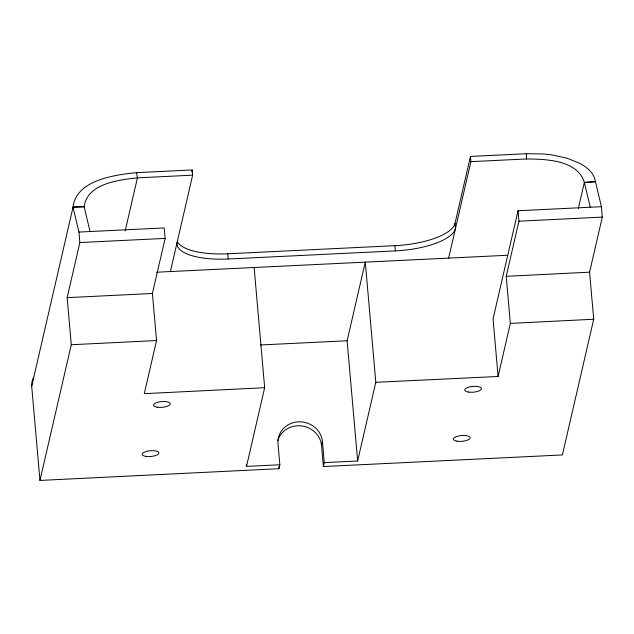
<?xml version="1.0" encoding="UTF-8"?>
<svg xmlns="http://www.w3.org/2000/svg" width="634" height="634" viewBox="0 0 634 634"><rect width="100%" height="100%" fill="white"/><g stroke="black" fill="none" stroke-linecap="round" stroke-linejoin="round"><path stroke-width="0.95" d="M177.203 242.037A55.95 19.321 -5 0 0 228.24 259.005L395.347 250.898A55.95 19.321 -5 0 0 455.466 228.533L455.014 223.311L470.452 156.432L526.394 153.721L543.386 153.959L551.762 154.878L567.2 158.238L580.015 163.437L585.166 166.615L589.343 170.11L592.489 173.859L594.541 177.805L601.397 206.692L602.3 217.105L589.588 272.168L593.709 319.251L562.382 454.943L323.388 466.545L324.291 462.614L322.468 441.684A22.38 20.874 13 0 0 298.408 421.84A22.38 20.874 13 0 0 278.001 443.848L279.856 464.77L278.944 468.7L39.958 480.429L31.7 386.264L31.914 382.143L33.261 378.03M279.856 464.77L246.507 466.41L264.663 387.707L254.123 267.485M31.7 386.264L73.013 207.263C75.906 179.977 115.008 174.786 136.603 172.662L192.181 169.952L192.633 175.166L170.387 271.55L156.59 272.224M39.958 480.429L71.285 344.738L67.149 297.655L79.852 242.545L78.941 232.076L73.013 207.263L84.132 206.724L90.06 231.537M125.183 230.879L137.419 177.869L136.603 172.662M264.663 387.707L144.29 393.666L156.55 340.553L152.406 293.479L165.117 238.4L164.206 227.931L78.941 232.076M191.737 171.862L192.181 169.952M323.388 466.545L321.557 445.623L322.468 441.684M357.639 460.989L347.131 340.759L365.287 262.08L375.803 382.31L357.639 460.989L324.291 462.614M448.658 258.038L470.904 161.654L470.452 156.432M601.397 206.692L518.026 210.742L493.062 318.934L498.086 376.477L375.803 382.31M498.086 376.477L510.346 323.403L506.225 276.321L518.937 221.203L518.026 210.742M578.351 208.443L584.358 182.418C577.289 159.808 546.033 159.189 526.489 158.96L470.904 161.654M590.286 207.231L584.358 182.418L595.397 181.538M506.225 276.321L589.588 272.168M510.346 323.403L593.709 319.251M192.633 175.166L137.419 177.869C118.756 179.913 87.191 183.44 84.132 206.724L73.029 206.922M584.358 182.418L595.469 181.871M79.852 242.545L165.117 238.4M518.937 221.203L602.3 217.105M177.465 241.816A55.95 19.321 -5 0 0 227.788 253.782L394.895 245.683A55.95 19.321 -5 0 0 455.014 223.311M170.387 271.55L507.034 255.296M67.149 297.655L152.406 293.479M71.285 344.738L156.55 340.553M260.558 344.967L347.131 340.759M394.895 245.683L395.347 250.898M278.778 466.798L278.944 468.7M227.788 253.782L228.24 259.005M246.333 464.445L246.507 466.41M526.394 153.721L526.489 158.96M277.811 440.559A22.38 20.874 13 0 1 301.38 425.905A22.38 20.874 13 0 1 321.557 445.623M457.011 441.201A8.393 2.893 -5 0 0 470.111 438.039A8.393 2.893 -5 0 0 458.192 436.097A8.393 2.893 -5 0 0 457.011 441.201M145.788 456.377A8.393 2.901 -5 0 0 158.888 453.207A8.393 2.901 -5 0 0 146.969 451.265A8.393 2.901 -5 0 0 145.788 456.377M157.145 407.21A8.393 2.901 -5 0 0 170.237 404.04A8.393 2.901 -5 0 0 158.318 402.099A8.393 2.901 -5 0 0 157.145 407.21M468.368 392.058A8.393 2.893 -5 0 0 481.46 388.896A8.393 2.893 -5 0 0 469.54 386.946A8.393 2.893 -5 0 0 468.368 392.058"/></g></svg>
